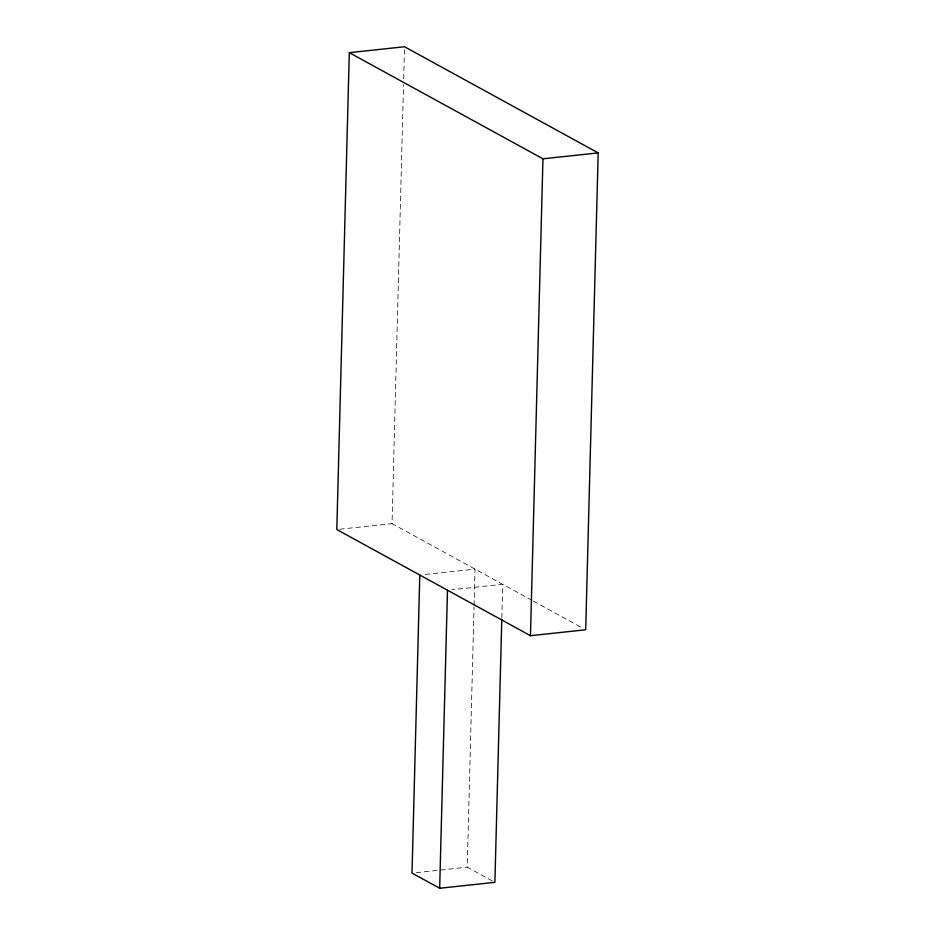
<?xml version="1.0" encoding="UTF-8"?>
<svg xmlns="http://www.w3.org/2000/svg" width="935" height="935" viewBox="0 0 935 935"><rect width="100%" height="100%" fill="white"/><g stroke="black" fill="none" stroke-linecap="round" stroke-linejoin="round"><path stroke-width="0.7" stroke-dasharray="4.67 3.51" d="M532.073 600.387L392.046 523.635L403.534 84.664M403.686 78.832L404.528 46.75M492.383 880.957L467.231 867.177L474.045 606.92M474.092 605.471L475.038 569.123L422.643 574.733M501.826 617.731L502.703 584.293L451.722 589.751M339.639 529.233L392.046 523.635M416.25 872.635L467.231 867.177M533.347 601.088L583.148 628.378"/><path stroke-width="1.4" d="M349.304 52.664L336.81 529.537L530.472 635.695L585.696 629.781L598.19 152.908L404.528 46.75L349.304 52.664L542.954 158.81L598.19 152.908M419.803 575.037L412.008 873.08L439.672 888.25L494.895 882.336L501.791 619.18M439.672 888.25L447.479 590.195M530.472 635.695L542.954 158.81"/></g></svg>
